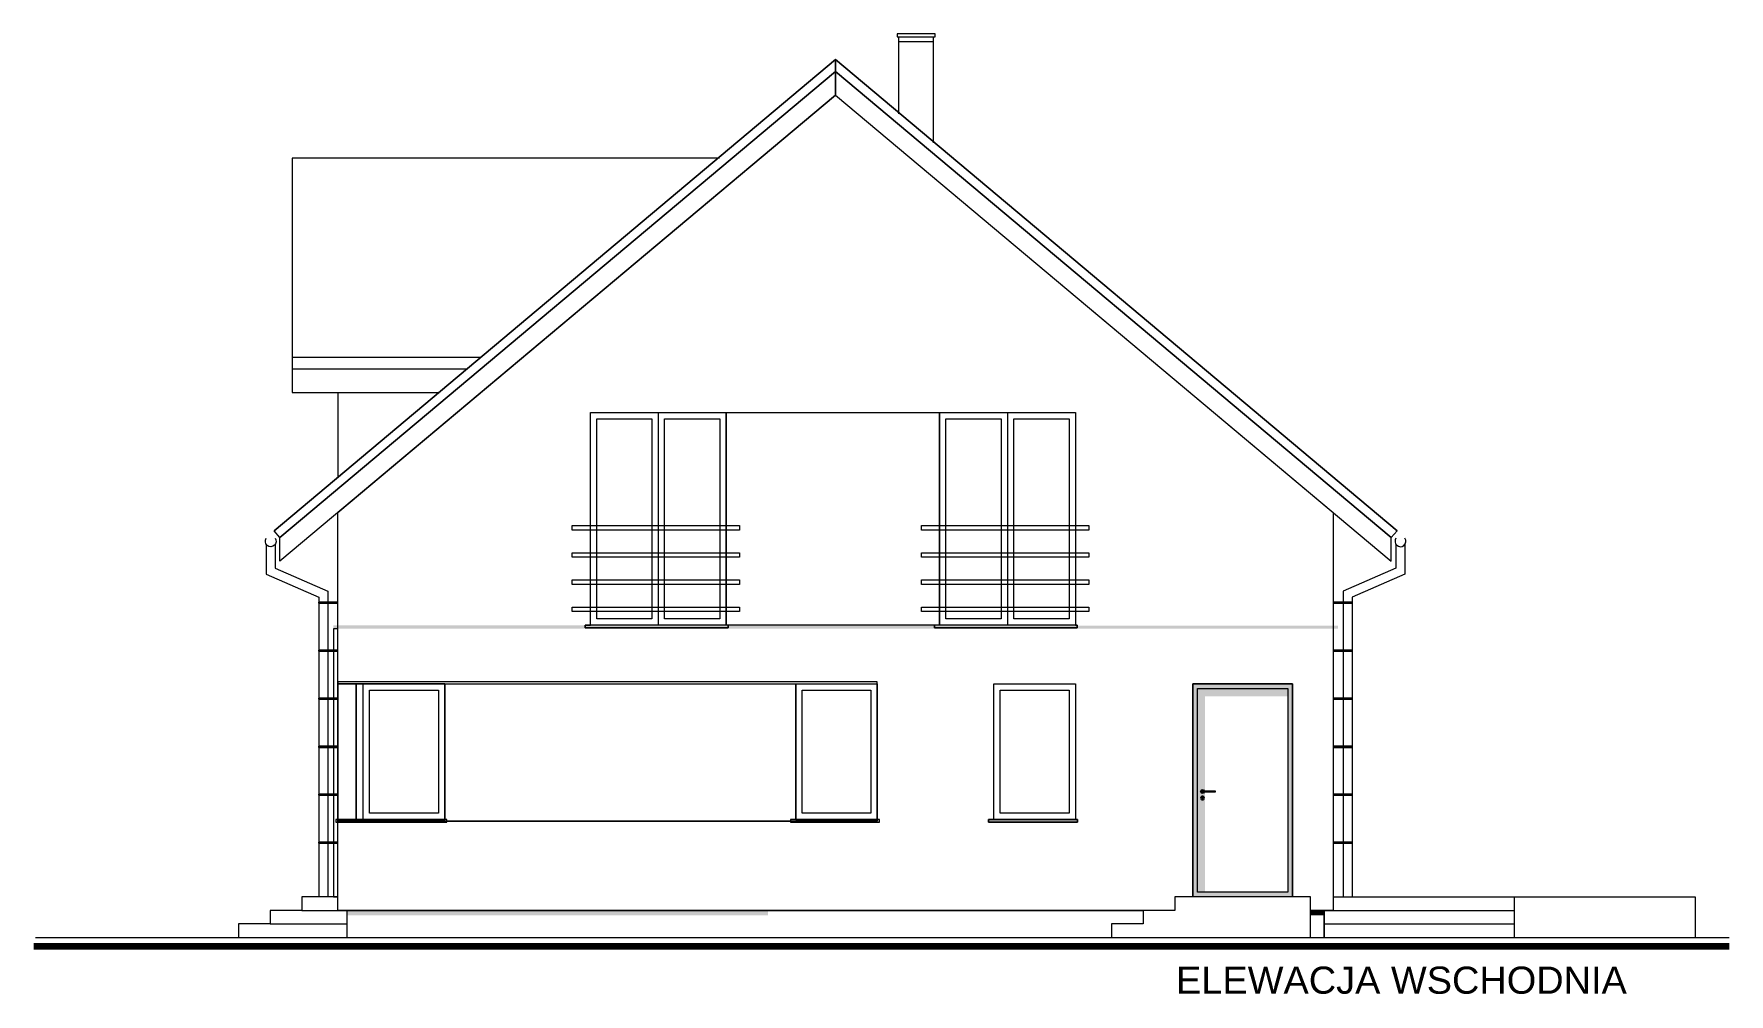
# Model space of a CAD drawing. Header units: millimetres. Extents: x -13512 to 19537, y -6523 to 6166.
# Drawn here: x -2250 to -376, y -6523 to -5461 of the extents above; entities that cross this region are included whole.
import ezdxf

# ---------------------------------------------------------------- set-up
doc = ezdxf.new("R2010")
doc.units = ezdxf.units.MM
doc.layers.get('0').update_dxf_attribs({"lineweight": 0})
doc.styles.get("Standard").update_dxf_attribs({"font": 'arial.ttf'})

# ---------------------------------------------------------------- blocks, each defined once
blk = doc.blocks.new('A$C3A4D36EB')
for p, q in [((69.3, 389.8), (69.3, 363.2)), ((79.3, 389.8), (79.3, 356.6)), ((69.3, 363.2), (11, 337.9)), ((79.3, 356.6), (21, 331.3)), ((11, 337.9), (11, 0)), ((21, 331.3), (21, 0))]:
    blk.add_line(p, q)
blk.add_arc((74.3, 393.1), 6, 145.1857, 33.4096)
blk = doc.blocks.new('A$C59963C6C')
for points in [[(0, 105), (-20, 105), (-20, 110), (0, 110), (90, 110), (165, 110), (165, 105), (90, 105)], [(0, 75), (-20, 75), (-20, 80), (0, 80), (90, 80), (165, 80), (165, 75), (90, 75)], [(0, 45), (-20, 45), (-20, 50), (0, 50), (90, 50), (165, 50), (165, 45), (90, 45)], [(0, 15), (-20, 15), (-20, 20), (0, 20), (90, 20), (165, 20), (165, 15), (90, 15)]]:
    blk.add_lwpolyline(points, close=True)
blk = doc.blocks.new('A$C2233616D')
at = {"extrusion": (-9.93912e-09, 3.39862e-09, 1), "elevation": 0}
blk.add_lwpolyline([(-13.6, 7), (0.4, 7, 1), (0.4, 8.5), (-13.6, 8.5)], format="xyb", close=True, dxfattribs=at)
blk.add_lwpolyline([(-1.6, 7, 5.456211), (-1.6, 8.5)], format="xyb", dxfattribs=at)
for radius in [2.11, 0.658]:
    blk.add_circle((0.4, 0.5), radius)

msp = doc.modelspace()

# ---------------------------------------------------------------- hatches: boundary and pattern name
at = {"true_color": 0x000000}
h = msp.add_hatch(color=18, dxfattribs=at)
h.dxf.hatch_style = 1
h.paths.add_polyline_path([(-1935.4, -6090.6), (-1913.8, -6090.6), (-1913.8, -6089.3), (-1935.4, -6089.3)])
h = msp.add_hatch(color=18, dxfattribs=at)
h.dxf.hatch_style = 1
h.paths.add_polyline_path([(-814, -6090.6), (-792.3, -6090.6), (-792.3, -6089.3), (-814, -6089.3)])
h = msp.add_hatch(color=256)
h.dxf.hatch_style = 1
h.paths.add_polyline_path([(-1070.3, -6115.4), (-808.4, -6115.4), (-808.4, -6118.9), (-1070.3, -6118.9)])
h.paths.add_polyline_path([(-1464.3, -6115.6), (-1070.3, -6115.4), (-1070.3, -6118.9), (-1464.3, -6118.9)])
h.paths.add_polyline_path([(-1918.8, -6114.9), (-1464.3, -6114.9), (-1464.3, -6118.9), (-1918.8, -6118.9)])
at = {"true_color": 0x3b3b3b}
h = msp.add_hatch(color=250, dxfattribs=at)
h.dxf.hatch_style = 1
h.paths.add_polyline_path([(-1542.3, -6114.8), (-1640.6, -6114.8), (-1640.6, -6117.8), (-1482.6, -6117.8), (-1482.6, -6114.8)])
h = msp.add_hatch(color=250, dxfattribs=at)
h.dxf.hatch_style = 1
h.paths.add_polyline_path([(-1156.3, -6114.8), (-1254.6, -6114.8), (-1254.6, -6117.8), (-1096.6, -6117.8), (-1096.6, -6114.8)])
at = {"true_color": 0x000000}
h = msp.add_hatch(color=18, dxfattribs=at)
h.dxf.hatch_style = 1
h.paths.add_polyline_path([(-1935.3, -6143.7), (-1913.8, -6143.7), (-1913.8, -6142.4), (-1935.3, -6142.4)])
h = msp.add_hatch(color=18, dxfattribs=at)
h.dxf.hatch_style = 1
h.paths.add_polyline_path([(-813.8, -6143.7), (-792.3, -6143.7), (-792.3, -6142.4), (-813.8, -6142.4)])
at = {"true_color": 0x000000, "transparency": 33554467}
h = msp.add_hatch(color=18, dxfattribs=at)
h.dxf.hatch_style = 1
h.paths.add_polyline_path([(-858.8, -6179.8), (-969.5, -6179.8), (-969.5, -6414.8), (-955.6, -6414.8), (-955.6, -6193.6), (-858.8, -6193.6)])
at = {"true_color": 0x3b3b3b, "transparency": 33554687}
h = msp.add_hatch(color=250, dxfattribs=at)
h.dxf.hatch_style = 1
h.paths.add_polyline_path([(-858.8, -6179.8), (-968.8, -6179.8), (-968.8, -6415.2), (-858.8, -6415.2)])
h.paths.add_polyline_path([(-863.8, -6410.2), (-963.8, -6410.2), (-963.8, -6184.8), (-863.8, -6184.8)], flags=16)
at = {"true_color": 0x000000}
h = msp.add_hatch(color=18, dxfattribs=at)
h.dxf.hatch_style = 1
h.paths.add_polyline_path([(-1935.3, -6196.8), (-1913.8, -6196.8), (-1913.8, -6195.6), (-1935.3, -6195.6)])
h = msp.add_hatch(color=18, dxfattribs=at)
h.dxf.hatch_style = 1
h.paths.add_polyline_path([(-813.8, -6196.8), (-792.3, -6196.8), (-792.3, -6195.6), (-813.8, -6195.6)])
h = msp.add_hatch(color=18, dxfattribs=at)
h.dxf.hatch_style = 1
h.paths.add_polyline_path([(-1935.3, -6250), (-1913.8, -6250), (-1913.8, -6248.7), (-1935.3, -6248.7)])
h = msp.add_hatch(color=18, dxfattribs=at)
h.dxf.hatch_style = 1
h.paths.add_polyline_path([(-813.8, -6250), (-792.3, -6250), (-792.3, -6248.7), (-813.8, -6248.7)])
h = msp.add_hatch(color=18, dxfattribs=at)
h.dxf.hatch_style = 1
h.paths.add_polyline_path([(-1935.3, -6302.9), (-1913.8, -6302.9), (-1913.8, -6301.7), (-1935.3, -6301.7)])
h = msp.add_hatch(color=18, dxfattribs=at)
h.dxf.hatch_style = 1
h.paths.add_polyline_path([(-813.8, -6302.9), (-792.3, -6302.9), (-792.3, -6301.7), (-813.8, -6301.7)])
at = {"true_color": 0x3b3b3b}
h = msp.add_hatch(color=250, dxfattribs=at)
h.dxf.hatch_style = 1
h.paths.add_polyline_path([(-1793.3, -6329.8), (-1916.2, -6329.8), (-1916.2, -6332.8), (-1793.3, -6332.8)])
h = msp.add_hatch(color=250, dxfattribs=at)
h.dxf.hatch_style = 1
h.paths.add_polyline_path([(-1315.3, -6329.8), (-1413.6, -6329.8), (-1413.6, -6332.8), (-1315.3, -6332.8)])
h = msp.add_hatch(color=250, dxfattribs=at)
h.dxf.hatch_style = 1
h.paths.add_polyline_path([(-1096.3, -6329.8), (-1194.6, -6329.8), (-1194.6, -6332.8), (-1096.3, -6332.8)])
at = {"true_color": 0x000000}
h = msp.add_hatch(color=18, dxfattribs=at)
h.dxf.hatch_style = 1
h.paths.add_polyline_path([(-1935.3, -6356), (-1913.8, -6356), (-1913.8, -6354.7), (-1935.3, -6354.7)])
h = msp.add_hatch(color=18, dxfattribs=at)
h.dxf.hatch_style = 1
h.paths.add_polyline_path([(-813.8, -6356), (-792.3, -6356), (-792.3, -6354.7), (-813.8, -6354.7)])
at = {"true_color": 0x000000, "transparency": 33554666}
h = msp.add_hatch(color=18, dxfattribs=at)
h.dxf.hatch_style = 1
h.paths.add_polyline_path([(-1903.8, -6430.2), (-1438.4, -6430.2), (-1438.4, -6435.8), (-1903.8, -6435.8)])
h = msp.add_hatch(color=18, dxfattribs=at)
h.dxf.hatch_style = 1
h.paths.add_polyline_path([(-823.8, -6430.2), (-838.8, -6430.2), (-838.8, -6435.5), (-823.8, -6435.5)])

# ---------------------------------------------------------------- linework, layer by layer
for p, q in [((-1293.9, -5464.6), (-1255.9, -5464.6)), ((-1293.9, -5469.6), (-1255.9, -5469.6)), ((-1363.8, -5489.7), (-1984.4, -6010.5)), ((-1363.8, -5502.7), (-1978, -6018.1)), ((-1363.8, -5489.7), (-743.1, -6010.5)), ((-1363.8, -5528.8), (-1363.8, -5489.7)), ((-1363.8, -5502.7), (-749.6, -6018.1)), ((-1363.8, -5528.8), (-1978, -6044.2)), ((-1363.8, -5528.8), (-749.6, -6044.2)), ((-1964.4, -5818.5), (-1755.7, -5818.5)), ((-1964.4, -5831.5), (-1770.5, -5831.5)), ((-1913.8, -5857.6), (-1801.7, -5857.6)), ((-1559.8, -5879.8), (-1559.8, -6114.8)), ((-1173.8, -5879.8), (-1173.8, -6114.8)), ((-1913.8, -6179.8), (-1913.8, -5990.4)), ((-1978, -6018.1), (-1984.4, -6010.5)), ((-749.6, -6018.1), (-743.1, -6010.5)), ((-1978, -6044.2), (-1978, -6018.1)), ((-749.6, -6044.2), (-749.6, -6018.1)), ((-1913.8, -6179.8), (-1913.8, -6329.8)), ((-1895.8, -6179.8), (-1885.8, -6179.8)), ((-1913.8, -6430.2), (-1913.8, -6329.8)), ((-1895.8, -6329.8), (-1885.8, -6329.8)), ((-813.8, -6415.2), (-413.8, -6415.2)), ((-1953.8, -6430.2), (-1913.8, -6430.2)), ((-1903.8, -6430.2), (-1903.8, -6448.2)), ((-1903.8, -6430.2), (-1023.8, -6430.2)), ((-838.8, -6430.2), (-823.8, -6430.2)), ((-823.8, -6460.2), (-823.8, -6430.2)), ((-823.8, -6430.2), (-813.8, -6430.2)), ((-823.8, -6460.2), (-823.8, -6430.2)), ((-813.8, -6430.2), (-613.8, -6430.2)), ((-2248.2, -6460.2), (-376.2, -6460.2)), ((-1988.8, -6445.2), (-1903.8, -6445.2)), ((-823.8, -6445.2), (-613.8, -6445.2))]:
    msp.add_line(p, q)
at = {"lineweight": 120}
msp.add_line((-376.2, -6470.2), (-2249.8, -6470.2), dxfattribs=at)
for points in [[(-1295.9, -5464.6), (-1253.9, -5464.6), (-1253.9, -5461.3), (-1295.9, -5461.3)], [(-1634.8, -5879.8), (-1484.8, -5879.8), (-1484.8, -6114.8), (-1634.8, -6114.8)], [(-1634.8, -5879.8), (-1098.8, -5879.8), (-1098.8, -6114.8), (-1634.8, -6114.8)], [(-1484.8, -5879.8), (-1248.8, -5879.8), (-1248.8, -6114.8), (-1484.8, -6114.8)], [(-1248.8, -5879.8), (-1098.8, -5879.8), (-1098.8, -6114.8), (-1248.8, -6114.8)], [(-1566.8, -6107.8), (-1627.8, -6107.8), (-1627.8, -5886.8), (-1566.8, -5886.8)], [(-1552.8, -5886.8), (-1491.8, -5886.8), (-1491.8, -6107.8), (-1552.8, -6107.8)], [(-1180.8, -6107.8), (-1241.8, -6107.8), (-1241.8, -5886.8), (-1180.8, -5886.8)], [(-1166.8, -5886.8), (-1105.8, -5886.8), (-1105.8, -6107.8), (-1166.8, -6107.8)], [(-1913.8, -6179.8), (-1893.5, -6179.8), (-1893.5, -6329.8), (-1913.8, -6329.8)], [(-1885.8, -6179.8), (-1795.8, -6179.8), (-1795.8, -6329.8), (-1885.8, -6329.8)], [(-1407.8, -6179.8), (-1317.8, -6179.8), (-1317.8, -6329.8), (-1407.8, -6329.8)], [(-1188.8, -6179.8), (-1098.8, -6179.8), (-1098.8, -6329.8), (-1188.8, -6329.8)], [(-1188.8, -6179.8), (-1098.8, -6179.8), (-1098.8, -6329.8), (-1188.8, -6329.8)], [(-968.8, -6179.8), (-858.8, -6179.8), (-858.8, -6415.2), (-968.8, -6415.2)], [(-1878.8, -6186.8), (-1802.8, -6186.8), (-1802.8, -6322.8), (-1878.8, -6322.8)], [(-1400.8, -6186.8), (-1324.8, -6186.8), (-1324.8, -6322.8), (-1400.8, -6322.8)], [(-1181.8, -6186.8), (-1105.8, -6186.8), (-1105.8, -6322.8), (-1181.8, -6322.8)], [(-963.8, -6184.8), (-863.8, -6184.8), (-863.8, -6410.2), (-963.8, -6410.2)], [(-1194.6, -6329.8), (-1096.3, -6329.8), (-1096.3, -6332.8), (-1194.6, -6332.8)]]:
    msp.add_lwpolyline(points, close=True)
for points in [[(-1293.9, -5549.7), (-1293.9, -5464.6)], [(-1255.9, -5464.6), (-1255.9, -5581.5)], [(-1363.8, -5489.7), (-1363.8, -5502.7), (-1978, -6018.1), (-1984.4, -6010.5), (-1363.8, -5489.7)], [(-1363.8, -5502.7), (-1363.8, -5528.8), (-1978, -6044.2), (-1978, -6018.1), (-1363.8, -5502.7)], [(-1363.8, -5489.7), (-1363.8, -5502.7), (-749.6, -6018.1), (-743.2, -6010.5), (-1363.8, -5489.7)], [(-1363.8, -5502.7), (-1363.8, -5528.8), (-749.6, -6044.2), (-749.6, -6018.1), (-1363.8, -5502.7)], [(-1913.8, -5990.4), (-1363.8, -5528.8), (-813.8, -5990.5), (-813.8, -6430.2), (-838.8, -6430.2), (-838.8, -6415.2), (-858.8, -6415.2), (-858.8, -6179.8), (-968.8, -6179.8), (-968.8, -6415.2), (-983.4, -6415.2), (-988.8, -6415.2), (-988.8, -6430.2), (-1913.8, -6430.2), (-1913.8, -6331.5), (-1317.8, -6331.5), (-1317.8, -6177.6), (-1913.8, -6177.7), (-1913.8, -5990.4)], [(-1492.2, -5598.7), (-1964.4, -5598.7), (-1964.4, -5857.6), (-1913.8, -5857.6), (-1913.8, -5951.4)], [(-1634.8, -5879.8), (-1098.8, -5879.8), (-1098.8, -6004.8), (-1083.8, -6004.8), (-1083.8, -6009.8), (-1098.8, -6009.8), (-1098.8, -6034.8), (-1083.8, -6034.8), (-1083.8, -6039.8), (-1098.8, -6039.8), (-1098.8, -6064.8), (-1083.8, -6064.8), (-1083.8, -6069.8), (-1098.8, -6069.8), (-1098.8, -6094.8), (-1083.8, -6094.8), (-1083.8, -6099.8), (-1098.8, -6099.8), (-1098.8, -6114.8), (-1096.6, -6114.8), (-1096.6, -6117.8), (-1254.6, -6117.8), (-1254.6, -6114.8), (-1482.6, -6114.8), (-1482.6, -6117.8), (-1640.6, -6117.8), (-1640.6, -6114.8), (-1634.8, -6114.8), (-1634.8, -6099.8), (-1654.8, -6099.8), (-1654.8, -6094.8), (-1634.8, -6094.8), (-1634.8, -6069.8), (-1654.8, -6069.8), (-1654.8, -6064.8), (-1634.8, -6064.8), (-1634.8, -6039.8), (-1654.8, -6039.8), (-1654.8, -6034.8), (-1634.8, -6034.8), (-1634.8, -6009.8), (-1654.8, -6009.8), (-1654.8, -6004.8), (-1634.8, -6004.8), (-1634.8, -5879.8)], [(-813.8, -5990.5), (-813.8, -6430.2), (-823.8, -6430.2), (-823.8, -6460.2)], [(-1913.8, -6119), (-1913.8, -6119), (-1918.8, -6119), (-1918.8, -6415.2), (-1913.8, -6415.2), (-1913.8, -6119)], [(-1795.8, -6331.5), (-1317.8, -6331.5), (-1317.8, -6179.8), (-1317.8, -6179.8), (-1317.8, -6177.6), (-1913.8, -6177.6), (-1913.8, -6329.8), (-1893.5, -6329.8), (-1893.5, -6179.8), (-1795.8, -6179.8)], [(-1913.8, -6179.8), (-1893.5, -6179.8), (-1893.5, -6329.8), (-1913.8, -6329.8)], [(-1795.8, -6179.8), (-1407.8, -6179.8), (-1407.8, -6329.8), (-1317.8, -6329.8), (-1317.8, -6331.5), (-1913.8, -6331.5), (-1913.8, -6329.8), (-1795.8, -6329.8), (-1795.8, -6179.8), (-1913.8, -6179.8)], [(-1913.8, -6415.2), (-1953.8, -6415.2), (-1953.8, -6430.2), (-1988.8, -6430.2), (-1988.8, -6445.2), (-2023.8, -6445.2), (-2023.8, -6460.2)], [(-838.8, -6460.2), (-838.8, -6415.2), (-988.8, -6415.2), (-988.8, -6430.2), (-1023.8, -6430.2), (-1023.8, -6445.2), (-1058.8, -6445.2), (-1058.8, -6460.2)], [(-813.8, -6415.2), (-413.8, -6415.2), (-413.8, -6430.2), (-413.8, -6430.2), (-413.8, -6445.2), (-413.8, -6445.2), (-413.8, -6460.2)], [(-613.8, -6415.2), (-613.8, -6460.2)], [(-1913.8, -6430.2), (-1903.8, -6430.2), (-1903.8, -6460.2)]]:
    msp.add_lwpolyline(points)
at = {"color": 18, "true_color": 0x000000}
for points in [[(-1935.4, -6090.6), (-1913.8, -6090.6), (-1913.8, -6089.3), (-1935.4, -6089.3)], [(-814, -6090.6), (-792.3, -6090.6), (-792.3, -6089.3), (-814, -6089.3)], [(-1935.3, -6143.7), (-1913.8, -6143.7), (-1913.8, -6142.4), (-1935.3, -6142.4)], [(-813.8, -6143.7), (-792.3, -6143.7), (-792.3, -6142.4), (-813.8, -6142.4)], [(-1935.3, -6196.8), (-1913.8, -6196.8), (-1913.8, -6195.6), (-1935.3, -6195.6)], [(-813.8, -6196.8), (-792.3, -6196.8), (-792.3, -6195.6), (-813.8, -6195.6)], [(-1935.3, -6250), (-1913.8, -6250), (-1913.8, -6248.7), (-1935.3, -6248.7)], [(-813.8, -6250), (-792.3, -6250), (-792.3, -6248.7), (-813.8, -6248.7)], [(-1935.3, -6302.9), (-1913.8, -6302.9), (-1913.8, -6301.7), (-1935.3, -6301.7)], [(-813.8, -6302.9), (-792.3, -6302.9), (-792.3, -6301.7), (-813.8, -6301.7)], [(-1935.3, -6356), (-1913.8, -6356), (-1913.8, -6354.7), (-1935.3, -6354.7)], [(-813.8, -6356), (-792.3, -6356), (-792.3, -6354.7), (-813.8, -6354.7)]]:
    msp.add_lwpolyline(points, close=True, dxfattribs=at)
at = {"color": 252}
for points in [[(-1542.3, -6114.8), (-1640.6, -6114.8), (-1640.6, -6117.8), (-1482.6, -6117.8), (-1482.6, -6114.8), (-1542.3, -6114.8)], [(-1156.3, -6114.8), (-1254.6, -6114.8), (-1254.6, -6117.8), (-1096.6, -6117.8), (-1096.6, -6114.8), (-1156.3, -6114.8)], [(-1315.3, -6329.8), (-1413.6, -6329.8), (-1413.6, -6332.8), (-1315.3, -6332.8), (-1315.3, -6329.8), (-1315.3, -6329.8)], [(-1096.3, -6329.8), (-1194.6, -6329.8), (-1194.6, -6332.8), (-1096.3, -6332.8), (-1096.3, -6329.8), (-1096.3, -6329.8)]]:
    msp.add_lwpolyline(points, dxfattribs=at)
at = {"color": 250, "true_color": 0x3b3b3b}
msp.add_lwpolyline([(-1793.3, -6329.8), (-1916.2, -6329.8), (-1916.2, -6332.8), (-1793.3, -6332.8), (-1793.3, -6329.8), (-1793.3, -6329.8)], dxfattribs=at)

# ---------------------------------------------------------------- block references
for name, p in [('A$C59963C6C', (-1634.8, -6114.8)), ('A$C59963C6C', (-1248.8, -6114.8)), ('A$C3A4D36EB', (-813.8, -6415.2))]:
    msp.add_blockref(name, p)
at = {"xscale": -1}
msp.add_blockref('A$C3A4D36EB', (-1913.8, -6415.2), dxfattribs=at)
msp.add_blockref('A$C3A4D36EB', (-1913.8, -6415.2), dxfattribs=at)
at = {"transparency": 33554636, "xscale": -1}
msp.add_blockref('A$C2233616D', (-957.9, -6306.5), dxfattribs=at)

# ---------------------------------------------------------------- texts
at = {"insert": (-987.5, -6492.3), "char_height": 30, "attachment_point": 1}
msp.add_mtext_dynamic_manual_height_columns('ELEWACJA WSCHODNIA', width=592.825, gutter_width=12.5, heights=[0], dxfattribs=at)

doc.saveas('drawing.dxf')
